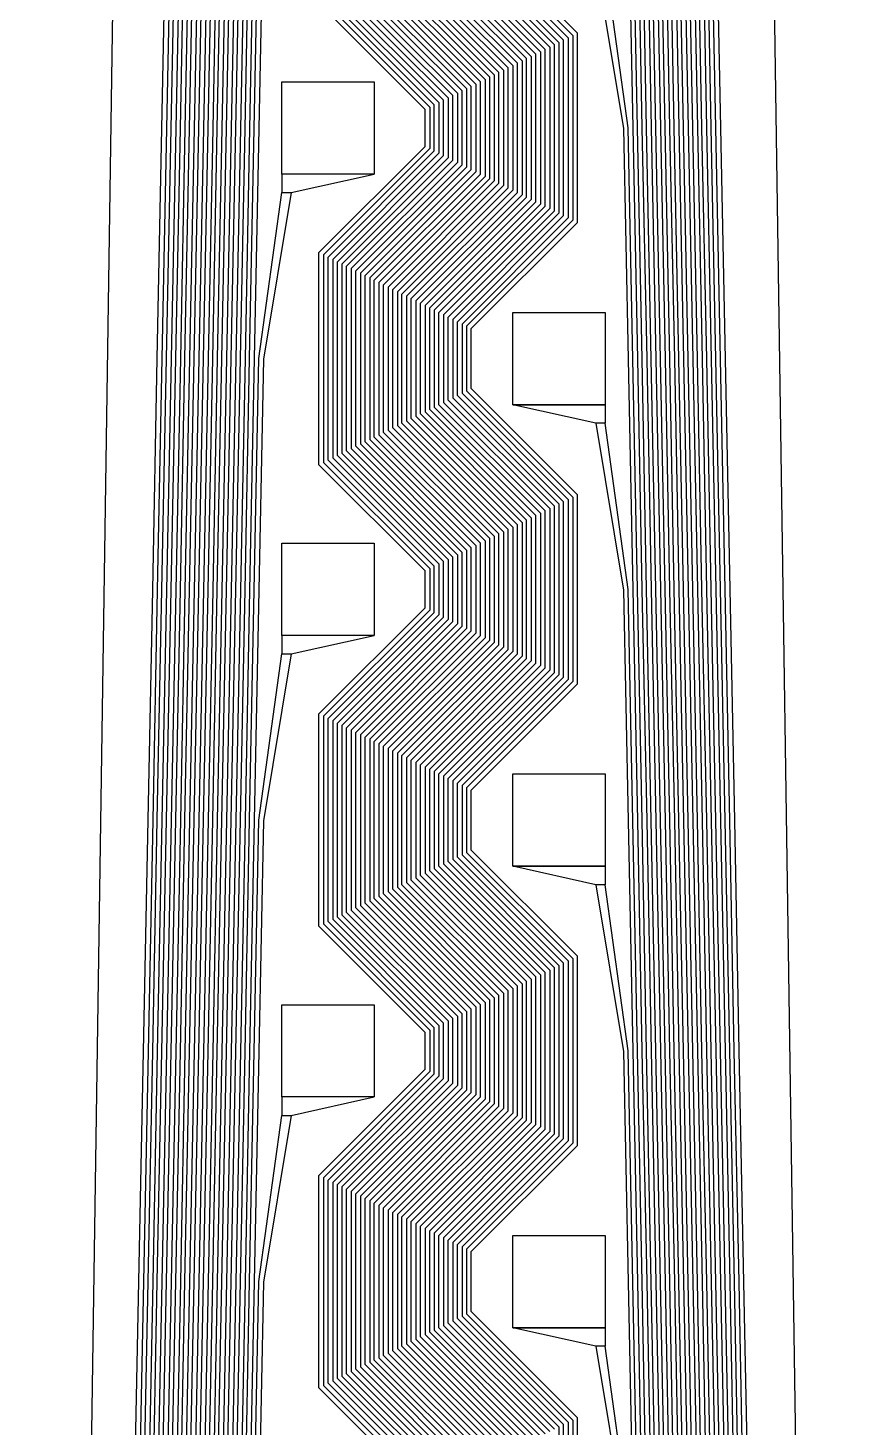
# Model space of a CAD drawing. Header units: inches. Extents: x 106592 to 209533, y 57057 to 74911.
# Drawn here: x 139467.6 to 139557.6, y 69381.6 to 69533.2 of the extents above; entities that cross this region are included whole.
import ezdxf

# ---------------------------------------------------------------- set-up
doc = ezdxf.new("R2010")
doc.units = ezdxf.units.IN
doc.header["$MEASUREMENT"] = 0
for name, color, linetype in [('metal', 221, 'Continuous'), ('nitride window', 40, 'Continuous'), ('profile', 140, 'Continuous')]:
    doc.layers.add(name, color=color, linetype=linetype)

msp = doc.modelspace()

# ---------------------------------------------------------------- linework, layer by layer
at = {"layer": 'metal'}
for points in [[(139473.64, 69097.35), (139474.14, 69122.28), (139474.64, 69147.35), (139475.14, 69172.28), (139475.64, 69197.35), (139476.14, 69222.28), (139476.64, 69247.35), (139477.14, 69272.28), (139477.64, 69297.35), (139478.14, 69322.28), (139478.64, 69347.35), (139479.14, 69372.28), (139479.64, 69397.35), (139480.14, 69422.28), (139480.64, 69447.35), (139481.14, 69472.28), (139481.64, 69497.35), (139482.14, 69522.28), (139482.64, 69547.35)], [(139483.14, 69547.34), (139482.64, 69522.27), (139482.14, 69497.34), (139481.64, 69472.27), (139481.14, 69447.34), (139480.64, 69422.27), (139480.14, 69397.34), (139479.64, 69372.27), (139479.14, 69347.34), (139478.64, 69322.27), (139478.14, 69297.34), (139477.64, 69272.27), (139477.14, 69247.34), (139476.64, 69222.27), (139476.14, 69197.34), (139475.64, 69172.27), (139475.14, 69147.34), (139474.64, 69122.27), (139474.14, 69097.34)], [(139474.64, 69097.35), (139475.14, 69122.28), (139475.64, 69147.35), (139476.14, 69172.28), (139476.64, 69197.35), (139477.14, 69222.28), (139477.64, 69247.35), (139478.14, 69272.28), (139478.64, 69297.35), (139479.14, 69322.28), (139479.64, 69347.35), (139480.14, 69372.28), (139480.64, 69397.35), (139481.14, 69422.28), (139481.64, 69447.35), (139482.14, 69472.28), (139482.64, 69497.35), (139483.14, 69522.28), (139483.64, 69547.35)], [(139484.14, 69547.34), (139483.64, 69522.27), (139483.14, 69497.34), (139482.64, 69472.27), (139482.14, 69447.34), (139481.64, 69422.27), (139481.14, 69397.34), (139480.64, 69372.27), (139480.14, 69347.34), (139479.64, 69322.27), (139479.14, 69297.34), (139478.64, 69272.27), (139478.14, 69247.34), (139477.64, 69222.27), (139477.14, 69197.34), (139476.64, 69172.27), (139476.14, 69147.34), (139475.64, 69122.27), (139475.14, 69097.34)], [(139475.64, 69097.35), (139476.14, 69122.28), (139476.64, 69147.35), (139477.14, 69172.28), (139477.64, 69197.35), (139478.14, 69222.28), (139478.64, 69247.35), (139479.14, 69272.28), (139479.64, 69297.35), (139480.14, 69322.28), (139480.64, 69347.35), (139481.14, 69372.28), (139481.64, 69397.35), (139482.14, 69422.28), (139482.64, 69447.35), (139483.14, 69472.28), (139483.64, 69497.35), (139484.14, 69522.28), (139484.64, 69547.35)], [(139485.14, 69547.34), (139484.64, 69522.27), (139484.14, 69497.34), (139483.64, 69472.27), (139483.14, 69447.34), (139482.64, 69422.27), (139482.14, 69397.34), (139481.64, 69372.27), (139481.14, 69347.34), (139480.64, 69322.27), (139480.14, 69297.34), (139479.64, 69272.27), (139479.14, 69247.34), (139478.64, 69222.27), (139478.14, 69197.34), (139477.64, 69172.27), (139477.14, 69147.34), (139476.64, 69122.27), (139476.14, 69097.34)], [(139476.64, 69097.35), (139477.14, 69122.28), (139477.64, 69147.35), (139478.14, 69172.28), (139478.64, 69197.35), (139479.14, 69222.28), (139479.64, 69247.35), (139480.14, 69272.28), (139480.64, 69297.35), (139481.14, 69322.28), (139481.64, 69347.35), (139482.14, 69372.28), (139482.64, 69397.35), (139483.14, 69422.28), (139483.64, 69447.35), (139484.14, 69472.28), (139484.64, 69497.35), (139485.14, 69522.28), (139485.64, 69547.35)], [(139486.14, 69547.34), (139485.64, 69522.27), (139485.14, 69497.34), (139484.64, 69472.27), (139484.14, 69447.34), (139483.64, 69422.27), (139483.14, 69397.34), (139482.64, 69372.27), (139482.14, 69347.34), (139481.64, 69322.27), (139481.14, 69297.34), (139480.64, 69272.27), (139480.14, 69247.34), (139479.64, 69222.27), (139479.14, 69197.34), (139478.64, 69172.27), (139478.14, 69147.34), (139477.64, 69122.27), (139477.14, 69097.34)], [(139477.64, 69097.35), (139478.14, 69122.28), (139478.64, 69147.35), (139479.14, 69172.28), (139479.64, 69197.35), (139480.14, 69222.28), (139480.64, 69247.35), (139481.14, 69272.28), (139481.64, 69297.35), (139482.14, 69322.28), (139482.64, 69347.35), (139483.14, 69372.28), (139483.64, 69397.35), (139484.14, 69422.28), (139484.64, 69447.35), (139485.14, 69472.28), (139485.64, 69497.35), (139486.14, 69522.28), (139486.64, 69547.35)], [(139487.14, 69547.34), (139486.64, 69522.27), (139486.14, 69497.34), (139485.64, 69472.27), (139485.14, 69447.34), (139484.64, 69422.27), (139484.14, 69397.34), (139483.64, 69372.27), (139483.14, 69347.34), (139482.64, 69322.27), (139482.14, 69297.34), (139481.64, 69272.27), (139481.14, 69247.34), (139480.64, 69222.27), (139480.14, 69197.34), (139479.64, 69172.27), (139479.14, 69147.34), (139478.64, 69122.27), (139478.14, 69097.34)], [(139478.64, 69097.35), (139479.14, 69122.28), (139479.64, 69147.35), (139480.14, 69172.28), (139480.64, 69197.35), (139481.14, 69222.28), (139481.64, 69247.35), (139482.14, 69272.28), (139482.64, 69297.35), (139483.14, 69322.28), (139483.64, 69347.35), (139484.14, 69372.28), (139484.64, 69397.35), (139485.14, 69422.28), (139485.64, 69447.35), (139486.14, 69472.28), (139486.64, 69497.35), (139487.14, 69522.28), (139487.64, 69547.35)], [(139488.14, 69547.34), (139487.64, 69522.27), (139487.14, 69497.34), (139486.64, 69472.27), (139486.14, 69447.34), (139485.64, 69422.27), (139485.14, 69397.34), (139484.64, 69372.27), (139484.14, 69347.34), (139483.64, 69322.27), (139483.14, 69297.34), (139482.64, 69272.27), (139482.14, 69247.34), (139481.64, 69222.27), (139481.14, 69197.34), (139480.64, 69172.27), (139480.14, 69147.34), (139479.64, 69122.27), (139479.14, 69097.34)], [(139479.64, 69097.35), (139480.14, 69122.28), (139480.64, 69147.35), (139481.14, 69172.28), (139481.64, 69197.35), (139482.14, 69222.28), (139482.64, 69247.35), (139483.14, 69272.28), (139483.64, 69297.35), (139484.14, 69322.28), (139484.64, 69347.35), (139485.14, 69372.28), (139485.64, 69397.35), (139486.14, 69422.28), (139486.64, 69447.35), (139487.14, 69472.28), (139487.64, 69497.35), (139488.14, 69522.28), (139488.64, 69547.35)], [(139489.14, 69547.34), (139488.64, 69522.27), (139488.14, 69497.34), (139487.64, 69472.27), (139487.14, 69447.34), (139486.64, 69422.27), (139486.14, 69397.34), (139485.64, 69372.27), (139485.14, 69347.34), (139484.64, 69322.27), (139484.14, 69297.34), (139483.64, 69272.27), (139483.14, 69247.34), (139482.64, 69222.27), (139482.14, 69197.34), (139481.64, 69172.27), (139481.14, 69147.34), (139480.64, 69122.27), (139480.14, 69097.34)], [(139480.64, 69097.35), (139481.14, 69122.28), (139481.64, 69147.35), (139482.14, 69172.28), (139482.64, 69197.35), (139483.14, 69222.28), (139483.64, 69247.35), (139484.14, 69272.28), (139484.64, 69297.35), (139485.14, 69322.28), (139485.64, 69347.35), (139486.14, 69372.28), (139486.64, 69397.35), (139487.14, 69422.28), (139487.64, 69447.35), (139488.14, 69472.28), (139488.64, 69497.35), (139489.14, 69522.28), (139489.64, 69547.35)], [(139490.14, 69547.34), (139489.64, 69522.27), (139489.14, 69497.34), (139488.64, 69472.27), (139488.14, 69447.34), (139487.64, 69422.27), (139487.14, 69397.34), (139486.64, 69372.27), (139486.14, 69347.34), (139485.64, 69322.27), (139485.14, 69297.34), (139484.64, 69272.27), (139484.14, 69247.34), (139483.64, 69222.27), (139483.14, 69197.34), (139482.64, 69172.27), (139482.14, 69147.34), (139481.64, 69122.27), (139481.14, 69097.34)], [(139481.64, 69097.35), (139482.14, 69122.28), (139482.64, 69147.35), (139483.14, 69172.28), (139483.64, 69197.35), (139484.14, 69222.28), (139484.64, 69247.35), (139485.14, 69272.28), (139485.64, 69297.35), (139486.14, 69322.28), (139486.64, 69347.35), (139487.14, 69372.28), (139487.64, 69397.35), (139488.14, 69422.28), (139488.64, 69447.35), (139489.14, 69472.28), (139489.64, 69497.35), (139490.14, 69522.28), (139490.64, 69547.35)], [(139491.14, 69547.34), (139490.64, 69522.27), (139490.14, 69497.34), (139489.64, 69472.27), (139489.14, 69447.34), (139488.64, 69422.27), (139488.14, 69397.34), (139487.64, 69372.27), (139487.14, 69347.34), (139486.64, 69322.27), (139486.14, 69297.34), (139485.64, 69272.27), (139485.14, 69247.34), (139484.64, 69222.27), (139484.14, 69197.34), (139483.64, 69172.27), (139483.14, 69147.34), (139482.64, 69122.27), (139482.14, 69097.34)], [(139482.64, 69097.35), (139483.14, 69122.28), (139483.64, 69147.35), (139484.14, 69172.28), (139484.64, 69197.35), (139485.14, 69222.28), (139485.64, 69247.35), (139486.14, 69272.28), (139486.64, 69297.35), (139487.14, 69322.28), (139487.64, 69347.35), (139488.14, 69372.28), (139488.64, 69397.35), (139489.14, 69422.28), (139489.64, 69447.35), (139490.14, 69472.28), (139490.64, 69497.35), (139491.14, 69522.28), (139491.64, 69547.35)], [(139492.14, 69547.34), (139491.64, 69522.27), (139491.14, 69497.34), (139490.64, 69472.27), (139490.14, 69447.34), (139489.64, 69422.27), (139489.14, 69397.34), (139488.64, 69372.27), (139488.14, 69347.34), (139487.64, 69322.27), (139487.14, 69297.34), (139486.64, 69272.27), (139486.14, 69247.34), (139485.64, 69222.27), (139485.14, 69197.34), (139484.64, 69172.27), (139484.14, 69147.34), (139483.64, 69122.27), (139483.14, 69097.34)], [(139483.64, 69097.35), (139484.14, 69122.28), (139484.64, 69147.35), (139485.14, 69172.28), (139485.64, 69197.35), (139486.14, 69222.28), (139486.64, 69247.35), (139487.14, 69272.28), (139487.64, 69297.35), (139488.14, 69322.28), (139488.64, 69347.35), (139489.14, 69372.28), (139489.64, 69397.35), (139490.14, 69422.28), (139490.64, 69447.35), (139491.14, 69472.28), (139491.64, 69497.35), (139492.14, 69522.27), (139492.64, 69547.34)], [(139493.14, 69547.27), (139492.64, 69522.27), (139492.14, 69497.34), (139491.64, 69472.27), (139491.14, 69447.34), (139490.64, 69422.27), (139490.14, 69397.34), (139489.64, 69372.27), (139489.14, 69347.34), (139488.64, 69322.27), (139488.14, 69297.34), (139487.64, 69272.27), (139487.14, 69247.34), (139486.64, 69222.27), (139486.14, 69197.34), (139485.64, 69172.27), (139485.14, 69147.34), (139484.64, 69122.27), (139484.14, 69097.34)], [(139532.64, 69547.27), (139533.13, 69522.34), (139533.64, 69497.27), (139534.13, 69472.34), (139534.64, 69447.27), (139535.13, 69422.34), (139535.64, 69397.27), (139536.13, 69372.34), (139536.64, 69347.27), (139537.13, 69322.34), (139537.64, 69297.27), (139538.13, 69272.34), (139538.64, 69247.27), (139539.13, 69222.34), (139539.64, 69197.27), (139540.13, 69172.34), (139540.64, 69147.27), (139541.13, 69122.34), (139541.64, 69097.27)], [(139542.14, 69097.28), (139541.63, 69122.35), (139541.14, 69147.28), (139540.63, 69172.35), (139540.14, 69197.28), (139539.63, 69222.35), (139539.14, 69247.28), (139538.63, 69272.35), (139538.14, 69297.28), (139537.63, 69322.35), (139537.14, 69347.28), (139536.63, 69372.35), (139536.14, 69397.28), (139535.63, 69422.35), (139535.14, 69447.28), (139534.63, 69472.35), (139534.14, 69497.28), (139533.63, 69522.35), (139533.14, 69547.27)], [(139533.64, 69547.27), (139534.13, 69522.34), (139534.64, 69497.27), (139535.13, 69472.34), (139535.64, 69447.27), (139536.13, 69422.34), (139536.64, 69397.27), (139537.13, 69372.34), (139537.64, 69347.27), (139538.13, 69322.34), (139538.64, 69297.27), (139539.13, 69272.34), (139539.64, 69247.27), (139540.13, 69222.34), (139540.64, 69197.27), (139541.13, 69172.34), (139541.64, 69147.27), (139542.13, 69122.34), (139542.64, 69097.27)], [(139543.14, 69097.28), (139542.63, 69122.35), (139542.14, 69147.28), (139541.63, 69172.35), (139541.14, 69197.28), (139540.63, 69222.35), (139540.14, 69247.28), (139539.63, 69272.35), (139539.14, 69297.28), (139538.63, 69322.35), (139538.14, 69347.28), (139537.63, 69372.35), (139537.14, 69397.28), (139536.63, 69422.35), (139536.14, 69447.28), (139535.63, 69472.35), (139535.14, 69497.28), (139534.63, 69522.35), (139534.14, 69547.28)], [(139534.64, 69547.27), (139535.13, 69522.34), (139535.64, 69497.27), (139536.13, 69472.34), (139536.64, 69447.27), (139537.13, 69422.34), (139537.64, 69397.27), (139538.13, 69372.34), (139538.64, 69347.27), (139539.13, 69322.34), (139539.64, 69297.27), (139540.13, 69272.34), (139540.64, 69247.27), (139541.13, 69222.34), (139541.64, 69197.27), (139542.13, 69172.34), (139542.64, 69147.27), (139543.13, 69122.34), (139543.64, 69097.27)], [(139544.14, 69097.28), (139543.63, 69122.35), (139543.14, 69147.28), (139542.63, 69172.35), (139542.14, 69197.28), (139541.63, 69222.35), (139541.14, 69247.28), (139540.63, 69272.35), (139540.14, 69297.28), (139539.63, 69322.35), (139539.14, 69347.28), (139538.63, 69372.35), (139538.14, 69397.28), (139537.63, 69422.35), (139537.14, 69447.28), (139536.63, 69472.35), (139536.14, 69497.28), (139535.63, 69522.35), (139535.14, 69547.28)], [(139535.64, 69547.27), (139536.13, 69522.34), (139536.64, 69497.27), (139537.13, 69472.34), (139537.64, 69447.27), (139538.13, 69422.34), (139538.64, 69397.27), (139539.13, 69372.34), (139539.64, 69347.27), (139540.13, 69322.34), (139540.64, 69297.27), (139541.13, 69272.34), (139541.64, 69247.27), (139542.13, 69222.34), (139542.64, 69197.27), (139543.13, 69172.34), (139543.64, 69147.27), (139544.13, 69122.34), (139544.64, 69097.27)], [(139545.14, 69097.28), (139544.63, 69122.35), (139544.14, 69147.28), (139543.63, 69172.35), (139543.14, 69197.28), (139542.63, 69222.35), (139542.14, 69247.28), (139541.63, 69272.35), (139541.14, 69297.28), (139540.63, 69322.35), (139540.14, 69347.28), (139539.63, 69372.35), (139539.14, 69397.28), (139538.63, 69422.35), (139538.14, 69447.28), (139537.63, 69472.35), (139537.14, 69497.28), (139536.63, 69522.35), (139536.14, 69547.28)], [(139536.64, 69547.27), (139537.13, 69522.34), (139537.64, 69497.27), (139538.13, 69472.34), (139538.64, 69447.27), (139539.13, 69422.34), (139539.64, 69397.27), (139540.13, 69372.34), (139540.64, 69347.27), (139541.13, 69322.34), (139541.64, 69297.27), (139542.13, 69272.34), (139542.64, 69247.27), (139543.13, 69222.34), (139543.64, 69197.27), (139544.13, 69172.34), (139544.64, 69147.27), (139545.13, 69122.34), (139545.64, 69097.27)], [(139546.14, 69097.28), (139545.63, 69122.35), (139545.14, 69147.28), (139544.63, 69172.35), (139544.14, 69197.28), (139543.63, 69222.35), (139543.14, 69247.28), (139542.63, 69272.35), (139542.14, 69297.28), (139541.63, 69322.35), (139541.14, 69347.28), (139540.63, 69372.35), (139540.14, 69397.28), (139539.63, 69422.35), (139539.14, 69447.28), (139538.63, 69472.35), (139538.14, 69497.28), (139537.63, 69522.35), (139537.14, 69547.28)], [(139537.64, 69547.27), (139538.13, 69522.34), (139538.64, 69497.27), (139539.13, 69472.34), (139539.64, 69447.27), (139540.13, 69422.34), (139540.64, 69397.27), (139541.13, 69372.34), (139541.64, 69347.27), (139542.13, 69322.34), (139542.64, 69297.27), (139543.13, 69272.34), (139543.64, 69247.27), (139544.13, 69222.34), (139544.64, 69197.27), (139545.13, 69172.34), (139545.64, 69147.27), (139546.13, 69122.34), (139546.64, 69097.27)], [(139547.14, 69097.28), (139546.63, 69122.35), (139546.14, 69147.28), (139545.63, 69172.35), (139545.14, 69197.28), (139544.63, 69222.35), (139544.14, 69247.28), (139543.63, 69272.35), (139543.14, 69297.28), (139542.63, 69322.35), (139542.14, 69347.28), (139541.63, 69372.35), (139541.14, 69397.28), (139540.63, 69422.35), (139540.14, 69447.28), (139539.63, 69472.35), (139539.14, 69497.28), (139538.63, 69522.35), (139538.14, 69547.28)], [(139538.64, 69547.27), (139539.13, 69522.34), (139539.64, 69497.27), (139540.13, 69472.34), (139540.64, 69447.27), (139541.13, 69422.34), (139541.64, 69397.27), (139542.13, 69372.34), (139542.64, 69347.27), (139543.13, 69322.34), (139543.64, 69297.27), (139544.13, 69272.34), (139544.64, 69247.27), (139545.13, 69222.34), (139545.64, 69197.27), (139546.13, 69172.34), (139546.64, 69147.27), (139547.13, 69122.34), (139547.64, 69097.27)], [(139548.14, 69097.28), (139547.63, 69122.35), (139547.14, 69147.28), (139546.63, 69172.35), (139546.14, 69197.28), (139545.63, 69222.35), (139545.14, 69247.28), (139544.63, 69272.35), (139544.14, 69297.28), (139543.63, 69322.35), (139543.14, 69347.28), (139542.63, 69372.35), (139542.14, 69397.28), (139541.63, 69422.35), (139541.14, 69447.28), (139540.63, 69472.35), (139540.14, 69497.28), (139539.63, 69522.35), (139539.14, 69547.28)], [(139539.64, 69547.27), (139540.13, 69522.34), (139540.64, 69497.27), (139541.13, 69472.34), (139541.64, 69447.27), (139542.13, 69422.34), (139542.64, 69397.27), (139543.13, 69372.34), (139543.64, 69347.27), (139544.13, 69322.34), (139544.64, 69297.27), (139545.13, 69272.34), (139545.64, 69247.27), (139546.13, 69222.34), (139546.64, 69197.27), (139547.13, 69172.34), (139547.64, 69147.27), (139548.13, 69122.34), (139548.64, 69097.27)], [(139549.14, 69097.28), (139548.63, 69122.35), (139548.14, 69147.28), (139547.63, 69172.35), (139547.14, 69197.28), (139546.63, 69222.35), (139546.14, 69247.28), (139545.63, 69272.35), (139545.14, 69297.28), (139544.63, 69322.35), (139544.14, 69347.28), (139543.63, 69372.35), (139543.14, 69397.28), (139542.63, 69422.35), (139542.14, 69447.28), (139541.63, 69472.35), (139541.14, 69497.28), (139540.63, 69522.35), (139540.14, 69547.28)], [(139540.64, 69547.27), (139541.13, 69522.34), (139541.64, 69497.27), (139542.13, 69472.34), (139542.64, 69447.27), (139543.13, 69422.34), (139543.64, 69397.27), (139544.13, 69372.34), (139544.64, 69347.27), (139545.13, 69322.34), (139545.64, 69297.27), (139546.13, 69272.34), (139546.64, 69247.27), (139547.13, 69222.34), (139547.64, 69197.27), (139548.13, 69172.34), (139548.64, 69147.27), (139549.13, 69122.34), (139549.64, 69097.27)], [(139550.14, 69097.28), (139549.63, 69122.35), (139549.14, 69147.28), (139548.63, 69172.35), (139548.14, 69197.28), (139547.63, 69222.35), (139547.14, 69247.28), (139546.63, 69272.35), (139546.14, 69297.28), (139545.63, 69322.35), (139545.14, 69347.28), (139544.63, 69372.35), (139544.14, 69397.28), (139543.63, 69422.35), (139543.14, 69447.28), (139542.63, 69472.35), (139542.14, 69497.28), (139541.63, 69522.35), (139541.14, 69547.28)], [(139550.64, 69097.27), (139550.13, 69122.34), (139549.64, 69147.27), (139549.13, 69172.34), (139548.64, 69197.27), (139548.13, 69222.34), (139547.64, 69247.27), (139547.13, 69272.34), (139546.64, 69297.27), (139546.13, 69322.34), (139545.64, 69347.27), (139545.13, 69372.34), (139544.64, 69397.27), (139544.13, 69422.34), (139543.64, 69447.27), (139543.13, 69472.34), (139542.64, 69497.27), (139542.13, 69522.34), (139541.64, 69547.27)], [(139542.14, 69547.28), (139542.63, 69522.35), (139543.14, 69497.28), (139543.63, 69472.35), (139544.14, 69447.28), (139544.63, 69422.35), (139545.14, 69397.28), (139545.63, 69372.35), (139546.14, 69347.28), (139546.63, 69322.35), (139547.14, 69297.28), (139547.63, 69272.35), (139548.14, 69247.28), (139548.63, 69222.35), (139549.14, 69197.28), (139549.63, 69172.35), (139550.14, 69147.28), (139550.63, 69122.35), (139551.14, 69097.28)], [(139514.64, 69543.59), (139526.14, 69532.09), (139526.14, 69512.59), (139514.64, 69501.09), (139514.64, 69493.59), (139526.14, 69482.09), (139526.14, 69462.59), (139514.64, 69451.09), (139514.64, 69443.59), (139526.14, 69432.09), (139526.14, 69412.59), (139514.64, 69401.09), (139514.64, 69393.59), (139526.14, 69382.09), (139526.14, 69362.59)], [(139515.14, 69543.84), (139526.64, 69532.34), (139526.64, 69512.34), (139515.14, 69500.84), (139515.14, 69493.84), (139526.64, 69482.34), (139526.64, 69462.34), (139515.14, 69450.84), (139515.14, 69443.84), (139526.64, 69432.34), (139526.64, 69412.34), (139515.14, 69400.84), (139515.14, 69393.84), (139526.64, 69382.34), (139526.64, 69362.34)], [(139527.14, 69362.09), (139527.14, 69382.59), (139515.64, 69394.09), (139515.64, 69400.59), (139527.14, 69412.09), (139527.14, 69432.59), (139515.64, 69444.09), (139515.64, 69450.59), (139527.14, 69462.09), (139527.14, 69482.59), (139515.64, 69494.09), (139515.64, 69500.59), (139527.14, 69512.09), (139527.14, 69532.59), (139515.64, 69544.09)], [(139511.64, 69542.09), (139523.14, 69530.59), (139523.14, 69514.09), (139511.64, 69502.59), (139511.64, 69492.09), (139523.14, 69480.59), (139523.14, 69464.09), (139511.64, 69452.59), (139511.64, 69442.09), (139523.14, 69430.59), (139523.14, 69414.09), (139511.64, 69402.59), (139511.64, 69392.09), (139523.14, 69380.59)], [(139523.64, 69380.84), (139512.14, 69392.34), (139512.14, 69402.34), (139523.64, 69413.84), (139523.64, 69430.84), (139512.14, 69442.34), (139512.14, 69452.34), (139523.64, 69463.84), (139523.64, 69480.84), (139512.14, 69492.34), (139512.14, 69502.34), (139523.64, 69513.84), (139523.64, 69530.84), (139512.14, 69542.34)], [(139512.64, 69542.59), (139524.14, 69531.09), (139524.14, 69513.59), (139512.64, 69502.09), (139512.64, 69492.59), (139524.14, 69481.09), (139524.14, 69463.59), (139512.64, 69452.09), (139512.64, 69442.59), (139524.14, 69431.09), (139524.14, 69413.59), (139512.64, 69402.09), (139512.64, 69392.59), (139524.14, 69381.09)], [(139524.64, 69381.34), (139513.14, 69392.84), (139513.14, 69401.84), (139524.64, 69413.34), (139524.64, 69431.34), (139513.14, 69442.84), (139513.14, 69451.84), (139524.64, 69463.34), (139524.64, 69481.34), (139513.14, 69492.84), (139513.14, 69501.84), (139524.64, 69513.34), (139524.64, 69531.34), (139513.14, 69542.84)], [(139513.64, 69543.09), (139525.14, 69531.59), (139525.14, 69513.09), (139513.64, 69501.59), (139513.64, 69493.09), (139525.14, 69481.59), (139525.14, 69463.09), (139513.64, 69451.59), (139513.64, 69443.09), (139525.14, 69431.59), (139525.14, 69413.09), (139513.64, 69401.59), (139513.64, 69393.09), (139525.14, 69381.59), (139525.14, 69363.09)], [(139525.64, 69362.84), (139525.64, 69381.84), (139514.14, 69393.34), (139514.14, 69401.34), (139525.64, 69412.84), (139525.64, 69431.84), (139514.14, 69443.34), (139514.14, 69451.34), (139525.64, 69462.84), (139525.64, 69481.84), (139514.14, 69493.34), (139514.14, 69501.34), (139525.64, 69512.84), (139525.64, 69531.84), (139514.14, 69543.34)], [(139508.64, 69540.59), (139520.14, 69529.09), (139520.14, 69515.59), (139508.64, 69504.09), (139508.64, 69490.59), (139520.14, 69479.09), (139520.14, 69465.59), (139508.64, 69454.09), (139508.64, 69440.59), (139520.14, 69429.09), (139520.14, 69415.59), (139508.64, 69404.09), (139508.64, 69390.59), (139520.14, 69379.09)], [(139520.64, 69379.34), (139509.14, 69390.84), (139509.14, 69403.84), (139520.64, 69415.34), (139520.64, 69429.34), (139509.14, 69440.84), (139509.14, 69453.84), (139520.64, 69465.34), (139520.64, 69479.34), (139509.14, 69490.84), (139509.14, 69503.84), (139520.64, 69515.34), (139520.64, 69529.34), (139509.14, 69540.84)], [(139509.64, 69541.09), (139521.14, 69529.59), (139521.14, 69515.09), (139509.64, 69503.59), (139509.64, 69491.09), (139521.14, 69479.59), (139521.14, 69465.09), (139509.64, 69453.59), (139509.64, 69441.09), (139521.14, 69429.59), (139521.14, 69415.09), (139509.64, 69403.59), (139509.64, 69391.09), (139521.14, 69379.59)], [(139521.64, 69379.84), (139510.14, 69391.34), (139510.14, 69403.34), (139521.64, 69414.84), (139521.64, 69429.84), (139510.14, 69441.34), (139510.14, 69453.34), (139521.64, 69464.84), (139521.64, 69479.84), (139510.14, 69491.34), (139510.14, 69503.34), (139521.64, 69514.84), (139521.64, 69529.84), (139510.14, 69541.34)], [(139510.64, 69541.59), (139522.14, 69530.09), (139522.14, 69514.59), (139510.64, 69503.09), (139510.64, 69491.59), (139522.14, 69480.09), (139522.14, 69464.59), (139510.64, 69453.09), (139510.64, 69441.59), (139522.14, 69430.09), (139522.14, 69414.59), (139510.64, 69403.09), (139510.64, 69391.59), (139522.14, 69380.09)], [(139522.64, 69380.34), (139511.14, 69391.84), (139511.14, 69402.84), (139522.64, 69414.34), (139522.64, 69430.34), (139511.14, 69441.84), (139511.14, 69452.84), (139522.64, 69464.34), (139522.64, 69480.34), (139511.14, 69491.84), (139511.14, 69502.84), (139522.64, 69514.34), (139522.64, 69530.34), (139511.14, 69541.84)], [(139505.64, 69539.09), (139517.14, 69527.59), (139517.14, 69517.09), (139505.64, 69505.59), (139505.64, 69489.09), (139517.14, 69477.59), (139517.14, 69467.09), (139505.64, 69455.59), (139505.64, 69439.09), (139517.14, 69427.59), (139517.14, 69417.09), (139505.64, 69405.59), (139505.64, 69389.09), (139517.14, 69377.59)], [(139517.64, 69377.84), (139506.14, 69389.34), (139506.14, 69405.34), (139517.64, 69416.84), (139517.64, 69427.84), (139506.14, 69439.34), (139506.14, 69455.34), (139517.64, 69466.84), (139517.64, 69477.84), (139506.14, 69489.34), (139506.14, 69505.34), (139517.64, 69516.84), (139517.64, 69527.84), (139506.14, 69539.34)], [(139506.64, 69539.59), (139518.14, 69528.09), (139518.14, 69516.59), (139506.64, 69505.09), (139506.64, 69489.59), (139518.14, 69478.09), (139518.14, 69466.59), (139506.64, 69455.09), (139506.64, 69439.59), (139518.14, 69428.09), (139518.14, 69416.59), (139506.64, 69405.09), (139506.64, 69389.59), (139518.14, 69378.09)], [(139518.64, 69378.34), (139507.14, 69389.84), (139507.14, 69404.84), (139518.64, 69416.34), (139518.64, 69428.34), (139507.14, 69439.84), (139507.14, 69454.84), (139518.64, 69466.34), (139518.64, 69478.34), (139507.14, 69489.84), (139507.14, 69504.84), (139518.64, 69516.34), (139518.64, 69528.34), (139507.14, 69539.84)], [(139507.64, 69540.09), (139519.14, 69528.59), (139519.14, 69516.09), (139507.64, 69504.59), (139507.64, 69490.09), (139519.14, 69478.59), (139519.14, 69466.09), (139507.64, 69454.59), (139507.64, 69440.09), (139519.14, 69428.59), (139519.14, 69416.09), (139507.64, 69404.59), (139507.64, 69390.09), (139519.14, 69378.59)], [(139519.64, 69378.84), (139508.14, 69390.34), (139508.14, 69404.34), (139519.64, 69415.84), (139519.64, 69428.84), (139508.14, 69440.34), (139508.14, 69454.34), (139519.64, 69465.84), (139519.64, 69478.84), (139508.14, 69490.34), (139508.14, 69504.34), (139519.64, 69515.84), (139519.64, 69528.84), (139508.14, 69540.34)], [(139529.14, 69540.34), (139532.14, 69522.27), (139532.64, 69497.27), (139533.13, 69472.34), (139533.64, 69447.27), (139534.13, 69422.34), (139534.64, 69397.27), (139535.13, 69372.34), (139535.64, 69347.27), (139536.13, 69322.34), (139536.64, 69297.27), (139537.13, 69272.34), (139537.64, 69247.27), (139538.13, 69222.34), (139538.64, 69197.27), (139539.13, 69172.34), (139539.64, 69147.27), (139540.13, 69122.34), (139540.64, 69097.27)], [(139541.14, 69097.28), (139540.63, 69122.35), (139540.14, 69147.28), (139539.63, 69172.35), (139539.14, 69197.28), (139538.63, 69222.35), (139538.14, 69247.28), (139537.63, 69272.35), (139537.14, 69297.28), (139536.63, 69322.35), (139536.14, 69347.28), (139535.63, 69372.35), (139535.14, 69397.28), (139534.63, 69422.35), (139534.14, 69447.28), (139533.63, 69472.35), (139533.14, 69497.27), (139532.63, 69522.34), (139530.14, 69540.34)], [(139502.64, 69537.59), (139514.14, 69526.09), (139514.14, 69518.59), (139502.64, 69507.09), (139502.64, 69487.59), (139514.14, 69476.09), (139514.14, 69468.59), (139502.64, 69457.09), (139502.64, 69437.59), (139514.14, 69426.09), (139514.14, 69418.59), (139502.64, 69407.09), (139502.64, 69387.59), (139514.14, 69376.09)], [(139514.64, 69376.34), (139503.14, 69387.84), (139503.14, 69406.84), (139514.64, 69418.34), (139514.64, 69426.34), (139503.14, 69437.84), (139503.14, 69456.84), (139514.64, 69468.34), (139514.64, 69476.34), (139503.14, 69487.84), (139503.14, 69506.84), (139514.64, 69518.34), (139514.64, 69526.34), (139503.14, 69537.84)], [(139503.64, 69538.09), (139515.14, 69526.59), (139515.14, 69518.09), (139503.64, 69506.59), (139503.64, 69488.09), (139515.14, 69476.59), (139515.14, 69468.09), (139503.64, 69456.59), (139503.64, 69438.09), (139515.14, 69426.59), (139515.14, 69418.09), (139503.64, 69406.59), (139503.64, 69388.09), (139515.14, 69376.59)], [(139515.64, 69376.84), (139504.14, 69388.34), (139504.14, 69406.34), (139515.64, 69417.84), (139515.64, 69426.84), (139504.14, 69438.34), (139504.14, 69456.34), (139515.64, 69467.84), (139515.64, 69476.84), (139504.14, 69488.34), (139504.14, 69506.34), (139515.64, 69517.84), (139515.64, 69526.84), (139504.14, 69538.34)], [(139504.64, 69538.59), (139516.14, 69527.09), (139516.14, 69517.59), (139504.64, 69506.09), (139504.64, 69488.59), (139516.14, 69477.09), (139516.14, 69467.59), (139504.64, 69456.09), (139504.64, 69438.59), (139516.14, 69427.09), (139516.14, 69417.59), (139504.64, 69406.09), (139504.64, 69388.59), (139516.14, 69377.09)], [(139516.64, 69377.34), (139505.14, 69388.84), (139505.14, 69405.84), (139516.64, 69417.34), (139516.64, 69427.34), (139505.14, 69438.84), (139505.14, 69455.84), (139516.64, 69467.34), (139516.64, 69477.34), (139505.14, 69488.84), (139505.14, 69505.84), (139516.64, 69517.34), (139516.64, 69527.34), (139505.14, 69538.84)], [(139499.64, 69536.09), (139511.14, 69524.59), (139511.14, 69520.09), (139499.64, 69508.59), (139499.64, 69486.09), (139511.14, 69474.59), (139511.14, 69470.09), (139499.64, 69458.59), (139499.64, 69436.09), (139511.14, 69424.59), (139511.14, 69420.09), (139499.64, 69408.59), (139499.64, 69386.09), (139511.14, 69374.59)], [(139511.64, 69374.84), (139500.14, 69386.34), (139500.14, 69408.34), (139511.64, 69419.84), (139511.64, 69424.84), (139500.14, 69436.34), (139500.14, 69458.34), (139511.64, 69469.84), (139511.64, 69474.84), (139500.14, 69486.34), (139500.14, 69508.34), (139511.64, 69519.84), (139511.64, 69524.84), (139500.14, 69536.34)], [(139500.64, 69536.59), (139512.14, 69525.09), (139512.14, 69519.59), (139500.64, 69508.09), (139500.64, 69486.59), (139512.14, 69475.09), (139512.14, 69469.59), (139500.64, 69458.09), (139500.64, 69436.59), (139512.14, 69425.09), (139512.14, 69419.59), (139500.64, 69408.09), (139500.64, 69386.59), (139512.14, 69375.09)], [(139512.64, 69375.34), (139501.14, 69386.84), (139501.14, 69407.84), (139512.64, 69419.34), (139512.64, 69425.34), (139501.14, 69436.84), (139501.14, 69457.84), (139512.64, 69469.34), (139512.64, 69475.34), (139501.14, 69486.84), (139501.14, 69507.84), (139512.64, 69519.34), (139512.64, 69525.34), (139501.14, 69536.84)], [(139501.64, 69537.09), (139513.14, 69525.59), (139513.14, 69519.09), (139501.64, 69507.59), (139501.64, 69487.09), (139513.14, 69475.59), (139513.14, 69469.09), (139501.64, 69457.59), (139501.64, 69437.09), (139513.14, 69425.59), (139513.14, 69419.09), (139501.64, 69407.59), (139501.64, 69387.09), (139513.14, 69375.59)], [(139513.64, 69375.84), (139502.14, 69387.34), (139502.14, 69407.34), (139513.64, 69418.84), (139513.64, 69425.84), (139502.14, 69437.34), (139502.14, 69457.34), (139513.64, 69468.84), (139513.64, 69475.84), (139502.14, 69487.34), (139502.14, 69507.34), (139513.64, 69518.84), (139513.64, 69525.84), (139502.14, 69537.34)], [(139510.64, 69374.34), (139499.14, 69385.84), (139499.14, 69408.84), (139510.64, 69420.34), (139510.64, 69424.34), (139499.14, 69435.84), (139499.14, 69458.84), (139510.64, 69470.34), (139510.64, 69474.34), (139499.14, 69485.84), (139499.14, 69508.84), (139510.64, 69520.34), (139510.64, 69524.34), (139499.14, 69535.84)], [(139490.14, 69372.28), (139490.64, 69397.35), (139491.14, 69422.28), (139491.64, 69447.35), (139492.14, 69472.27), (139492.64, 69497.34), (139495.14, 69515.34), (139496.14, 69515.34), (139493.14, 69497.27), (139492.64, 69472.27), (139492.14, 69447.34), (139491.64, 69422.27), (139491.14, 69397.34), (139490.64, 69372.27)], [(139534.63, 69372.35), (139534.14, 69397.28), (139533.63, 69422.35), (139533.14, 69447.27), (139532.63, 69472.34), (139530.14, 69490.34), (139529.14, 69490.34), (139532.14, 69472.27), (139532.64, 69447.27), (139533.13, 69422.34), (139533.64, 69397.27), (139534.13, 69372.34)], [(139491.14, 69372.28), (139491.64, 69397.35), (139492.14, 69422.27), (139492.64, 69447.34), (139495.14, 69465.34), (139496.14, 69465.34), (139493.14, 69447.27), (139492.64, 69422.27), (139492.14, 69397.34), (139491.64, 69372.27)], [(139533.63, 69372.35), (139533.14, 69397.27), (139532.63, 69422.34), (139530.14, 69440.34), (139529.14, 69440.34), (139532.14, 69422.27), (139532.64, 69397.27), (139533.13, 69372.34)], [(139492.14, 69372.27), (139492.64, 69397.34), (139495.14, 69415.34), (139496.14, 69415.34), (139493.14, 69397.27), (139492.64, 69372.27)], [(139532.63, 69372.34), (139530.14, 69390.34), (139529.14, 69390.34), (139532.14, 69372.27)]]:
    msp.add_lwpolyline(points, dxfattribs=at)
for points in [[(139495.14, 69527.34), (139505.14, 69527.34), (139505.14, 69517.34), (139495.14, 69517.34)], [(139495.14, 69515.34), (139496.14, 69515.34), (139505.14, 69517.34), (139495.14, 69517.34)], [(139520.14, 69502.34), (139530.14, 69502.34), (139530.14, 69492.34), (139520.14, 69492.34)], [(139530.14, 69490.34), (139529.14, 69490.34), (139520.14, 69492.34), (139530.14, 69492.34)], [(139495.14, 69477.34), (139505.14, 69477.34), (139505.14, 69467.34), (139495.14, 69467.34)], [(139495.14, 69465.34), (139496.14, 69465.34), (139505.14, 69467.34), (139495.14, 69467.34)], [(139520.14, 69452.34), (139530.14, 69452.34), (139530.14, 69442.34), (139520.14, 69442.34)], [(139530.14, 69440.34), (139529.14, 69440.34), (139520.14, 69442.34), (139530.14, 69442.34)], [(139495.14, 69427.34), (139505.14, 69427.34), (139505.14, 69417.34), (139495.14, 69417.34)], [(139495.14, 69415.34), (139496.14, 69415.34), (139505.14, 69417.34), (139495.14, 69417.34)], [(139520.14, 69402.34), (139530.14, 69402.34), (139530.14, 69392.34), (139520.14, 69392.34)], [(139530.14, 69390.34), (139529.14, 69390.34), (139520.14, 69392.34), (139530.14, 69392.34)]]:
    msp.add_lwpolyline(points, close=True, dxfattribs=at)
at = {"layer": 'nitride window'}
for points in [[(139495.14, 69527.34), (139505.14, 69527.34), (139505.14, 69517.34), (139495.14, 69517.34)], [(139520.14, 69502.34), (139530.14, 69502.34), (139530.14, 69492.34), (139520.14, 69492.34)], [(139495.14, 69477.34), (139505.14, 69477.34), (139505.14, 69467.34), (139495.14, 69467.34)], [(139520.14, 69452.34), (139530.14, 69452.34), (139530.14, 69442.34), (139520.14, 69442.34)], [(139495.14, 69427.34), (139505.14, 69427.34), (139505.14, 69417.34), (139495.14, 69417.34)], [(139520.14, 69402.34), (139530.14, 69402.34), (139530.14, 69392.34), (139520.14, 69392.34)]]:
    msp.add_lwpolyline(points, close=True, dxfattribs=at)
at = {"layer": 'profile'}
msp.add_lwpolyline([(139557.64, 68297.27), (139467.64, 68297.27), (139467.64, 68914.28), (139491.14, 70505.34), (139512.63, 70567.41), (139534.14, 70505.34), (139557.63, 68914.35)], close=True, dxfattribs=at)

doc.saveas('drawing.dxf')
